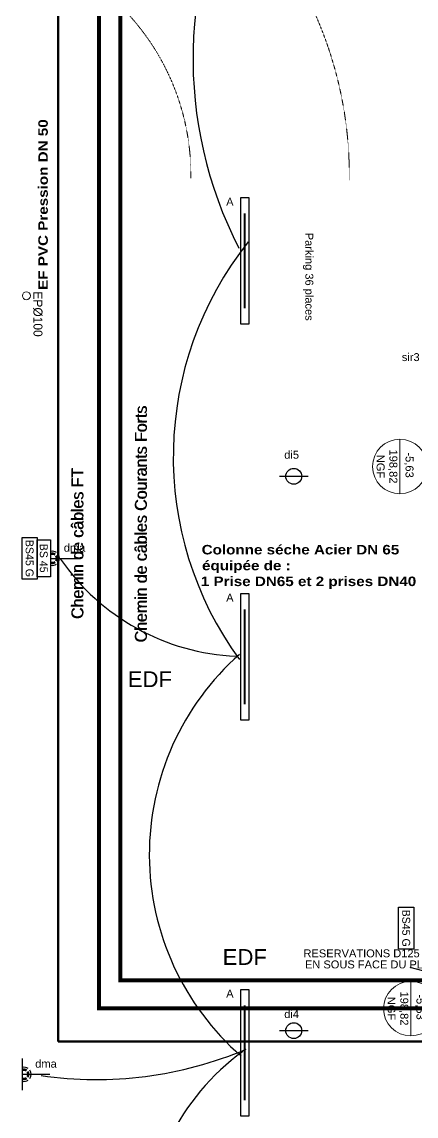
# Model space of a CAD drawing. Header units: millimetres. Extents: x 522027 to 600964, y -380282 to -298602.
# Drawn here: x 550518 to 555495, y -344877 to -331059 of the extents above; entities that cross this region are included whole.
import ezdxf

# ---------------------------------------------------------------- set-up
doc = ezdxf.new("R2010")
doc.units = ezdxf.units.MM
for name, pattern in [('ACAD_ISO02W100', [15, 12, -3]), ('prlm_ef', [0.165, 0.1, -0.065]), ('Style de ligne -1', [0.41664, 0.20828, -0.20836]), ('Style de ligne -14', [0.442913, 0.295276, -0.147638]), ('Style de ligne -16', [0.192476, 0.123031, -0.069444]), ('Style de ligne -2', [0.694425, 0.48607, -0.208355])]:
    doc.linetypes.add(name, pattern=pattern)
for name, color, linetype in [('3-BAT C-Niveau -2', 7, 'Continuous'), ('prlm-EAU-EF', 161, 'Continuous'), ('prlm-ELEC-BT', 1, 'Continuous'), ('prlm-TELECOM', 3, 'Continuous')]:
    doc.layers.add(name, color=color, linetype=linetype)
for name, color, linetype, lineweight in [('prlm-ELEC-CFO', 1, 'Continuous', 25), ('prlm-ELEC-SSI', 6, 'Continuous', 25), ('RESERAVTION', 5, 'Continuous', 30)]:
    doc.layers.add(name, color=color, linetype=linetype, lineweight=lineweight)
doc.styles.add('Arial', font='arial.ttf')
doc.styles.add('Century Gothic', font='GOTHIC.TTF')
doc.styles.add('Futura Std Book', font='')
doc.styles.add('prlm-eau-ef', font='ariblk.ttf', dxfattribs={"height": 18})
doc.styles.add('prlm-elec-cfo', font='comic.ttf', dxfattribs={"height": 12})
doc.styles.get("Standard").update_dxf_attribs({"font": 'arial.ttf'})
doc.styles.get('Futura Std Book').set_extended_font_data('Futura Std Book')

# ---------------------------------------------------------------- blocks, each defined once
blk = doc.blocks.new('Groupe-93-1')
at = {"color": 252, "linetype": 'Style de ligne -1', "lineweight": 5, "true_color": 0x989898}
for p, q in [((13002.4, -45451.9), (13126.6, -45428.3)), ((13052.7, -45645.6), (13176.9, -45622))]:
    blk.add_line(p, q, dxfattribs=at)
for radius, end in [(500, 102.8708), (300, 101.7442)]:
    blk.add_arc((13238, -45915.8), radius, 9.9624, end, dxfattribs=at)
blk = doc.blocks.new('Groupe-94-1')
at = {"color": 7, "linetype": 'Continuous', "lineweight": 5}
blk.add_line((13866.9, -46206.5), (13854.1, -46138.9), dxfattribs=at)
blk.add_circle((13860.5, -46172.7), 34.4, dxfattribs=at)
at = {"color": 7, "insert": (13857.4, -46173.2), "char_height": 10.07, "width": 91.684, "attachment_point": 2, "rotation": 280.7236, "line_spacing_factor": 0.962448, "style": 'Arial'}
blk.add_mtext('198,82\\PNGF', dxfattribs=at)
at = {"color": 7, "insert": (13874.1, -46151.9), "char_height": 10.07, "attachment_point": 1, "rotation": 280.7236, "line_spacing_factor": 0.962448, "style": 'Arial'}
blk.add_mtext('-5,63', dxfattribs=at)
blk = doc.blocks.new('Groupe-95-1')
at = {"color": 7, "linetype": 'Continuous', "lineweight": 5}
blk.add_line((14007.8, -46876.4), (13995, -46808.9), dxfattribs=at)
blk.add_circle((14001.4, -46842.7), 34.4, dxfattribs=at)
at = {"color": 7, "insert": (13998.3, -46843.1), "char_height": 10.07, "width": 91.684, "attachment_point": 2, "rotation": 280.7236, "line_spacing_factor": 0.962448, "style": 'Arial'}
blk.add_mtext('198,82\\PNGF', dxfattribs=at)
at = {"color": 7, "insert": (14015, -46821.8), "char_height": 10.07, "attachment_point": 1, "rotation": 280.7236, "line_spacing_factor": 0.962448, "style": 'Arial'}
blk.add_mtext('-5,63', dxfattribs=at)
blk = doc.blocks.new('Groupe-140-1')
at = {"color": 7, "linetype": 'Style de ligne -16', "lineweight": 13}
for p, q in [((14120.1, -46468.9), (14103, -46460.5)), ((14103, -46460.5), (14104.8, -46470.4)), ((14120.1, -46468.9), (14105, -46480.4)), ((14105, -46480.4), (14104.8, -46470.4))]:
    blk.add_line(p, q, dxfattribs=at)
blk = doc.blocks.new('Groupe-141-1')
at = {"color": 7, "linetype": 'Continuous', "lineweight": 13}
for p, q in [((14080, -46273.1), (14094, -46260.3)), ((14094, -46260.3), (14095.1, -46270.2)), ((14080, -46273.1), (14097.7, -46279.8)), ((14097.7, -46279.8), (14095.1, -46270.2))]:
    blk.add_line(p, q, dxfattribs=at)
blk = doc.blocks.new('Groupe-142-1')
at = {"linetype": 'Continuous', "lineweight": 18}
h = blk.add_hatch(dxfattribs=at)
h.set_pattern_fill('50_BETON', style=0, pattern_type=2)
h.set_pattern_definition([(45, (0, 0), (2.42534722, -2.64583333), [])])
edge = h.paths.add_edge_path()
edge.add_arc((14101.5, -46370.7), 15, 0, 360)
at = {"color": 7, "linetype": 'Continuous', "lineweight": 13}
for p, q in [((14108.7, -46357.6), (14195.2, -46200.3)), ((14099, -46342.9), (14088.4, -46220.5)), ((14104.6, -46356.1), (14135, -46211.7)), ((14112.2, -46360.3), (14237.4, -46238.1)), ((14114.8, -46363.8), (14248.1, -46294.7)), ((14116.5, -46367.9), (14257.1, -46341.8))]:
    blk.add_line(p, q, dxfattribs=at)
at = {"color": 7, "linetype": 'Continuous', "lineweight": 35}
for p, q in [((14058.7, -46212.1), (14107.9, -46392.4)), ((14063.6, -46212.8), (14112, -46390.5))]:
    blk.add_line(p, q, dxfattribs=at)
at = {"color": 7, "linetype": 'Style de ligne -16', "lineweight": 13}
for p, q in [((14095.9, -46356.8), (14044.6, -46228.8)), ((14092.1, -46359), (13995.1, -46238.2)), ((14089.1, -46362.3), (13926.7, -46251.2)), ((14086.9, -46366.1), (13929.6, -46316.6)), ((14086.5, -46370.6), (13939.6, -46369)), ((14087.1, -46374.9), (13948.4, -46415.5)), ((14088.9, -46378.9), (13957.7, -46464.7)), ((14091.8, -46382.2), (13969.7, -46528.1)), ((14095.3, -46385.1), (14030.8, -46536.8)), ((14099.9, -46385.6), (14084.4, -46526.6)), ((14104.3, -46385.5), (14129.4, -46518.1))]:
    blk.add_line(p, q, dxfattribs=at)
at = {"color": 7, "linetype": 'Continuous', "lineweight": 13, "flags": 128}
blk.add_lwpolyline([(14067.9, -46228.5), (14224.9, -46198.7), (14225.6, -46202.7), (14068.9, -46232.4)], dxfattribs=at)
blk.add_lwpolyline([(14254.4, -46370.8), (14221.9, -46199.3), (14225.9, -46198.6), (14258.4, -46370.1)], close=True, dxfattribs=at)
at = {"color": 7, "linetype": 'Style de ligne -16', "lineweight": 13, "flags": 128}
blk.add_lwpolyline([(14064.5, -46233.2), (13924, -46259.8), (13923.2, -46255.9), (14063.4, -46229.3)], dxfattribs=at)
for points in [[(13976.6, -46543), (13922.3, -46256.1), (13926.2, -46255.4), (13980.6, -46542.2)], [(13977.6, -46542.8), (13976.9, -46538.9), (14155.4, -46505), (14156.1, -46509)]]:
    blk.add_lwpolyline(points, close=True, dxfattribs=at)
at = {"color": 7, "linetype": 'Continuous', "lineweight": 13}
blk.add_circle((14101.5, -46370.7), 15, dxfattribs=at)
at = {"color": 7, "linetype": 'Style de ligne -16', "lineweight": 13}
blk.add_arc((14101.5, -46370.7), 100, 104.9694, 280.7243, dxfattribs=at)
at = {"color": 7, "linetype": 'Continuous', "lineweight": 13}
blk.add_arc((14101.5, -46370.7), 100, 10.5295, 102.3869, dxfattribs=at)
at = {"color": 7, "linetype": 'Continuous', "lineweight": 5}
for start, end in [(103.8165, 280.7243), (10.5295, 90.0534)]:
    blk.add_arc((14101.5, -46370.7), 19, start, end, dxfattribs=at)
at = {"color": 7}
for name in ['Groupe-141-1', 'Groupe-140-1']:
    blk.add_blockref(name, (0, 0), dxfattribs=at)
at = {"color": 7, "attachment_point": 1, "rotation": 11.3343, "line_spacing_factor": 1.026243, "style": 'Century Gothic'}
for s, insert, char_height in [('6', (14081.2, -46252.8), 10.1), ('5', (14112.5, -46258.5), 10.1), ('7', (14050.9, -46268.1), 10.1), ('4', (14141.1, -46269), 10.1), ('3', (14168.5, -46286.6), 10.1), ('9', (14005.8, -46311.8), 10.1), ('2', (14188.5, -46311.8), 10.1), ('10', (13989, -46340), 10.11), ('1', (14200.8, -46339.2), 10.1), ('11', (13986.2, -46374.7), 10.11), ('12', (13991, -46406.6), 10.11), ('13', (14003.3, -46433.6), 10.11), ('14', (14028.8, -46455.7), 10.11), ('15', (14058.2, -46469.9), 10.11), ('16', (14088.1, -46475), 10.11), ('17', (14124, -46480.8), 10.11)]:
    blk.add_mtext(s, dxfattribs=dict(at, insert=insert, char_height=char_height))
at = {"color": 7, "insert": (14023.1, -46284.6), "char_height": 10.1, "width": 17.303, "attachment_point": 1, "rotation": 11.3343, "line_spacing_factor": 1.026243, "style": 'Century Gothic'}
blk.add_mtext('8', dxfattribs=at)
blk = doc.blocks.new('Groupe-147-1')
at = {"color": 7, "linetype": 'Continuous', "lineweight": 5}
blk.add_circle((13357.1, -46048.5), 5, dxfattribs=at)
blk = doc.blocks.new('Groupe-148-1')
at = {"color": 7}
blk.add_blockref('Groupe-147-1', (0, 0), dxfattribs=at)
at = {"color": 7, "insert": (13376, -46039.3), "char_height": 11.33, "attachment_point": 1, "rotation": 280.7236, "line_spacing_factor": 0.962448, "style": 'Futura Std Book'}
blk.add_mtext('EPØ100', dxfattribs=at)
blk = doc.blocks.new('Groupe-200-1')
at = {"color": 7, "linetype": 'Style de ligne -1', "lineweight": 5}
for p, q in [((14084.2, -46909.6), (14323.7, -47032.1)), ((14323.7, -47032.1), (14143.1, -47234.3))]:
    blk.add_line(p, q, dxfattribs=at)
at = {"color": 7, "linetype": 'Style de ligne -1', "lineweight": 5, "flags": 128}
blk.add_lwpolyline([(14354.4, -47194.3), (14143.1, -47234.3), (14081.7, -46910), (14293, -46870)], close=True, dxfattribs=at)
at = {"color": 7, "linetype": 'Continuous', "lineweight": 5, "flags": 128}
blk.add_lwpolyline([(14148, -47233.3), (14143.1, -47234.3), (14081.7, -46910), (14086.6, -46909.1)], close=True, dxfattribs=at)
blk = doc.blocks.new('xi.di')
at = {"layer": 'prlm-ELEC-SSI', "color": 0, "linetype": 'ByBlock', "lineweight": -2, "flags": 128}
blk.add_lwpolyline([(-18, 0), (18, 0)], dxfattribs=at)
at = {"layer": 'prlm-ELEC-SSI', "color": 0, "linetype": 'ByBlock', "lineweight": -2}
blk.add_circle((0, 0), 10, dxfattribs=at)
blk = doc.blocks.new('xi.txt-chcablCFO')
at = {"layer": 'prlm-ELEC-BT', "insert": (0, 0), "char_height": 15, "width": 316.459, "attachment_point": 1, "style": 'prlm-elec-cfo'}
blk.add_mtext('Chemin de câbles Courants Forts ', dxfattribs=at)
blk = doc.blocks.new('xi.txt-chcablft')
at = {"layer": 'prlm-TELECOM', "linetype": 'prlm_ef', "ltscale": 300, "insert": (0, 0), "char_height": 15, "width": 199.453, "attachment_point": 1, "line_spacing_factor": 0.8, "style": 'prlm-elec-cfo'}
blk.add_mtext('Chemin de câbles FT', dxfattribs=at)
blk = doc.blocks.new('xi.bs45g')
at = {"layer": 'prlm-ELEC-SSI', "color": 0, "linetype": 'ByBlock', "lineweight": -2}
blk.add_lwpolyline([(-26.5, 19), (26.5, 19), (26.5, 0), (-26.5, 0)], close=True, dxfattribs=at)
at = {"layer": 'prlm-ELEC-SSI', "color": 0, "linetype": 'ByBlock', "lineweight": -2, "insert": (0.1, 9.5), "char_height": 10, "width": 49.661, "attachment_point": 5, "style": 'prlm-elec-cfo', "bg_fill": 3, "box_fill_scale": 1, "bg_fill_color": 256, "bg_fill_transparency": 0}
blk.add_mtext('BS45 G', dxfattribs=at)
blk = doc.blocks.new('xi.bs45')
at = {"layer": 'prlm-ELEC-SSI', "color": 0, "linetype": 'ByBlock', "lineweight": -2}
blk.add_lwpolyline([(-23.5, 17), (23.5, 17), (23.5, 0), (-23.5, 0)], close=True, dxfattribs=at)
at = {"layer": 'prlm-ELEC-SSI', "color": 0, "linetype": 'ByBlock', "lineweight": -2, "insert": (-0.2, 8.4), "char_height": 10, "width": 43.769, "attachment_point": 5, "style": 'prlm-elec-cfo', "bg_fill": 3, "box_fill_scale": 1, "bg_fill_color": 256, "bg_fill_transparency": 0}
blk.add_mtext('BS 45', dxfattribs=at)
blk = doc.blocks.new('xi.luma')
at = {"layer": 'prlm-ELEC-CFO', "color": 0, "linetype": 'ByBlock', "lineweight": -2, "ltscale": 50}
blk.add_lwpolyline([(-80, -5), (-80, 5), (80, 5), (80, -5)], close=True, dxfattribs=at)
at = {"layer": 'prlm-ELEC-CFO', "color": 0, "linetype": 'ByBlock', "lineweight": 5, "ltscale": 50, "const_width": 2.6}
blk.add_lwpolyline([(-60, 0), (60, 0), (60, 0)], dxfattribs=at)

msp = doc.modelspace()

# ---------------------------------------------------------------- linework, layer by layer
at = {"layer": 'prlm-EAU-EF', "lineweight": 50, "ltscale": 100}
for p, q in [((550975.3, -327655.4), (550975.3, -343936.1)), ((550975.3, -343936.1), (567405.3, -343936.1))]:
    msp.add_line(p, q, dxfattribs=at)
at = {"layer": 'prlm-ELEC-BT', "ltscale": 100}
for p, q in [((551745.3, -326885.4), (551745.3, -343166.2)), ((551745.3, -343166.2), (566655.5, -343166.2))]:
    msp.add_line(p, q, dxfattribs=at)
at = {"layer": 'prlm-ELEC-CFO', "color": 0, "linetype": 'ACAD_ISO02W100', "lineweight": 5, "flags": 128}
msp.add_lwpolyline([(550879.4, -337633.3), (550879.4, -338033.3)], dxfattribs=at)
at = {"layer": 'prlm-ELEC-CFO', "color": 1, "linetype": 'ACAD_ISO02W100', "lineweight": 30, "flags": 128}
msp.add_lwpolyline([(550879.4, -337833.3), (551229.4, -337833.3)], dxfattribs=at)
at = {"layer": 'prlm-ELEC-CFO', "lineweight": 30, "flags": 128}
for points in [[(550519.4, -344149.1), (550519.4, -344549.1)], [(550519.4, -344349.1), (550869.4, -344349.1)]]:
    msp.add_lwpolyline(points, dxfattribs=at)
at = {"layer": 'prlm-ELEC-CFO', "color": 1, "linetype": 'ByBlock', "lineweight": 30}
for radius, start, end in [(50, 54.99999, 117.37445), (65, 54.99999, 109.03867), (90, 54.99999, 101.80296), (50, 324.99999, 34.99999), (65, 324.99999, 34.99999), (50, 242.62553, 304.99999), (65, 250.96132, 304.99999), (90, 258.19703, 304.99999)]:
    msp.add_arc((550903.5, -337833.3), radius, start, end, dxfattribs=at)
at = {"layer": 'prlm-ELEC-CFO'}
msp.add_arc((555128, -346541.6), 3078.3, 126.27, 234.37134, dxfattribs=at)
at = {"layer": 'prlm-ELEC-CFO', "lineweight": 30}
for radius, start, end in [(50, 54.99999, 117.37445), (65, 54.99999, 109.03867), (90, 54.99999, 101.80296), (50, 324.99999, 34.99999), (65, 324.99999, 34.99999), (50, 242.62553, 304.99999), (65, 250.96132, 304.99999), (90, 258.19703, 304.99999)]:
    msp.add_arc((550543.5, -344349.1), radius, start, end, dxfattribs=at)
at = {"layer": 'prlm-TELECOM', "linetype": 'Style de ligne -2', "ltscale": 300}
msp.add_line((551488.6, -327142), (551488.6, -343422.8), dxfattribs=at)
at = {"layer": 'prlm-TELECOM', "linetype": 'Style de ligne -2', "ltscale": 300, "const_width": 50, "flags": 128}
msp.add_lwpolyline([(542734.6, -327235.6), (551491.4, -327235.6), (551491.4, -343516.4), (571430.6, -343516.4), (571430.6, -344249.1)], dxfattribs=at)
at = {"layer": 'RESERAVTION'}
msp.add_lwpolyline([(555414.6, -342996.6), (556166.4, -343192.5), (555915.8, -343170.8), (556008.4, -343089.1), (556160.9, -343198)], dxfattribs=at)

# ---------------------------------------------------------------- block references
at = {"xscale": 10, "yscale": 10, "zscale": 10, "rotation": 349.2763985886067}
msp.add_blockref('Groupe-142-1', (505019.3, 142779.7), dxfattribs=at)
at = {"layer": '3-BAT C-Niveau -2', "xscale": 10, "yscale": 10, "zscale": 10, "rotation": 349.2763985886067}
for name in ['Groupe-93-1', 'Groupe-148-1', 'Groupe-94-1', 'Groupe-95-1', 'Groupe-200-1']:
    msp.add_blockref(name, (505019.3, 142779.7), dxfattribs=at)
at = {"layer": 'prlm-ELEC-BT', "xscale": 10, "yscale": 10, "zscale": 10, "rotation": 90.0000000000002}
msp.add_blockref('xi.txt-chcablCFO', (551946.8, -338889.6), dxfattribs=at)
at = {"layer": 'prlm-ELEC-CFO', "xscale": 10, "yscale": 10, "zscale": 10, "rotation": 269.9999999999994}
for p in [(553332, -334076.4), (553332, -339076.4), (553332, -344076.4)]:
    msp.add_blockref('xi.luma', p, dxfattribs=at)
at = {"layer": 'prlm-ELEC-SSI', "color": 6, "lineweight": 30, "ltscale": 25, "xscale": 10, "yscale": 10, "zscale": 10}
msp.add_blockref('xi.di', (553950, -336797.2), dxfattribs=at)
at = {"layer": 'prlm-TELECOM', "xscale": 10, "yscale": 10, "zscale": 10, "rotation": 90.00000000000017}
msp.add_blockref('xi.txt-chcablft', (551145.1, -338593.5), dxfattribs=at)

# ---------------------------------------------------------------- texts
at = {"layer": '3-BAT C-Niveau -2', "insert": (554131.6, -334277.5), "char_height": 100, "attachment_point": 5, "rotation": 269.99999, "line_spacing_factor": 1.060906, "style": 'Arial'}
msp.add_mtext('Parking 36 places', dxfattribs=at)
at = {"layer": 'prlm-EAU-EF', "style": 'prlm-eau-ef'}
msp.add_text('EF PVC Pression DN 50', height=120, rotation=90, dxfattribs=at).set_placement((550845, -334443.1))
for s, p in [('Colonne séche Acier DN 65', (552787.2, -337783.8)), ('équipée de :', (552791.8, -337983.8))]:
    msp.add_text(s, height=120, dxfattribs=at).set_placement(p)
at = {"layer": 'prlm-ELEC-BT', "style": 'prlm-elec-cfo'}
msp.add_text('Chemin de câbles Courants Forts', height=150, rotation=90, dxfattribs=at).set_placement((552094.1, -338897.3))
at = {"layer": 'prlm-ELEC-BT', "ltscale": 25}
for p in [(551854.4, -339460), (553052.7, -342967.6)]:
    msp.add_text('EDF', height=200, dxfattribs=at).set_placement(p)
at = {"layer": 'RESERAVTION', "style": 'Arial'}
msp.add_text('EN SOUS FACE DU PLAFOND', height=100, dxfattribs=at).set_placement((554091.5, -343011.5))

# ---------------------------------------------------------------- next in the draw order: block references
at = {"layer": 'prlm-ELEC-SSI', "xscale": 10, "yscale": 10, "zscale": 10, "rotation": 269.9999999999999}
for p in [(550519.4, -337833.3), (555273.9, -342502.9)]:
    msp.add_blockref('xi.bs45g', p, dxfattribs=at)

# ---------------------------------------------------------------- next in the draw order: texts
at = {"layer": 'prlm-ELEC-CFO', "char_height": 100, "attachment_point": 2, "line_spacing_factor": 0.8, "style": 'Arial', "bg_fill": 3, "box_fill_scale": 0.95, "bg_fill_color": 256, "bg_fill_transparency": 0}
for s, insert in [('A', (553143.7, -333280.2)), ('dma', (551182.3, -337649)), ('A', (553143.7, -338280.2)), ('A', (553143.7, -343280.2)), ('dma', (550822.3, -344164.8))]:
    msp.add_mtext(s, dxfattribs=dict(at, insert=insert))
at = {"layer": 'prlm-ELEC-SSI', "insert": (555426.9, -335242.3), "char_height": 100, "attachment_point": 2, "line_spacing_factor": 0.8, "style": 'Arial', "bg_fill": 3, "box_fill_scale": 0.95, "bg_fill_color": 256, "bg_fill_transparency": 0}
msp.add_mtext('{sir3}', dxfattribs=at)
at = {"layer": 'prlm-ELEC-SSI', "color": 6, "lineweight": 30, "insert": (553923.4, -336475.2), "char_height": 100, "attachment_point": 2, "line_spacing_factor": 0.8, "style": 'Arial', "bg_fill": 3, "box_fill_scale": 0.95, "bg_fill_color": 256, "bg_fill_transparency": 0}
msp.add_mtext('{di5}', dxfattribs=at)
at = {"layer": 'prlm-ELEC-SSI', "color": 6, "insert": (553923.4, -343538), "char_height": 100, "attachment_point": 2, "line_spacing_factor": 0.8, "style": 'Arial', "bg_fill": 3, "box_fill_scale": 0.95, "bg_fill_color": 256, "bg_fill_transparency": 0}
msp.add_mtext('{di4}', dxfattribs=at)

# ---------------------------------------------------------------- next in the draw order: linework, layer by layer
at = {"layer": 'prlm-ELEC-BT', "lineweight": 25, "const_width": 10}
msp.add_lwpolyline([(566681.7, -342699.4), (566681.7, -343156.4), (551754.6, -343156.4)], dxfattribs=at)
at = {"layer": 'prlm-ELEC-CFO'}
for centre, radius, start, end in [((557898.7, -331524.1), 5220.6, 150.13556, 207.27249), ((556779.9, -336548.7), 4351.1, 141.46571, 216.10515), ((553345.6, -336230.6), 2841.7, 214.60452, 267.48681), ((555500.7, -341572.5), 3374.2, 131.5063, 228.99872), ((551454.4, -339544.9), 4870.4, 261.80303, 292.88829)]:
    msp.add_arc(centre, radius, start, end, dxfattribs=at)
at = {"layer": 'prlm-ELEC-CFO', "color": 1, "linetype": 'ByBlock', "lineweight": 30}
msp.add_arc((550903.5, -337833.3), 90, 324.99999, 34.99999, dxfattribs=at)
at = {"layer": 'prlm-ELEC-CFO', "lineweight": 30}
msp.add_arc((550543.5, -344349.1), 90, 324.99999, 34.99999, dxfattribs=at)

# ---------------------------------------------------------------- next in the draw order: block references
at = {"layer": 'prlm-ELEC-SSI', "xscale": 10, "yscale": 10, "zscale": 10, "rotation": 269.9999999999999}
msp.add_blockref('xi.bs45', (550709.4, -337833.3), dxfattribs=at)
at = {"layer": 'prlm-ELEC-SSI', "color": 6, "lineweight": 30, "ltscale": 25, "xscale": 10, "yscale": 10, "zscale": 10}
msp.add_blockref('xi.di', (553950, -343797.2), dxfattribs=at)

# ---------------------------------------------------------------- next in the draw order: texts
at = {"layer": 'prlm-EAU-EF', "style": 'prlm-eau-ef'}
msp.add_text('1 Prise DN65 et 2 prises DN40', height=120, dxfattribs=at).set_placement((552776.7, -338183.8))
at = {"layer": 'prlm-TELECOM', "style": 'prlm-elec-cfo'}
msp.add_text('Chemin de câbles FT', height=150, rotation=90, dxfattribs=at).set_placement((551292.4, -338601.2))
at = {"layer": 'RESERAVTION', "style": 'Arial'}
msp.add_text('RESERVATIONS D125', height=100, dxfattribs=at).set_placement((554072.8, -342871.7))

# ---------------------------------------------------------------- next in the draw order: linework, layer by layer
at = {"layer": 'prlm-ELEC-BT', "linetype": 'Style de ligne -14', "ltscale": 300, "const_width": 50}
msp.add_lwpolyline([(566656.9, -342662.2), (566656.9, -343160.7), (551761.3, -343160.7), (551761.3, -326882.8), (542747, -326882.8)], dxfattribs=at)

doc.saveas('drawing.dxf')
